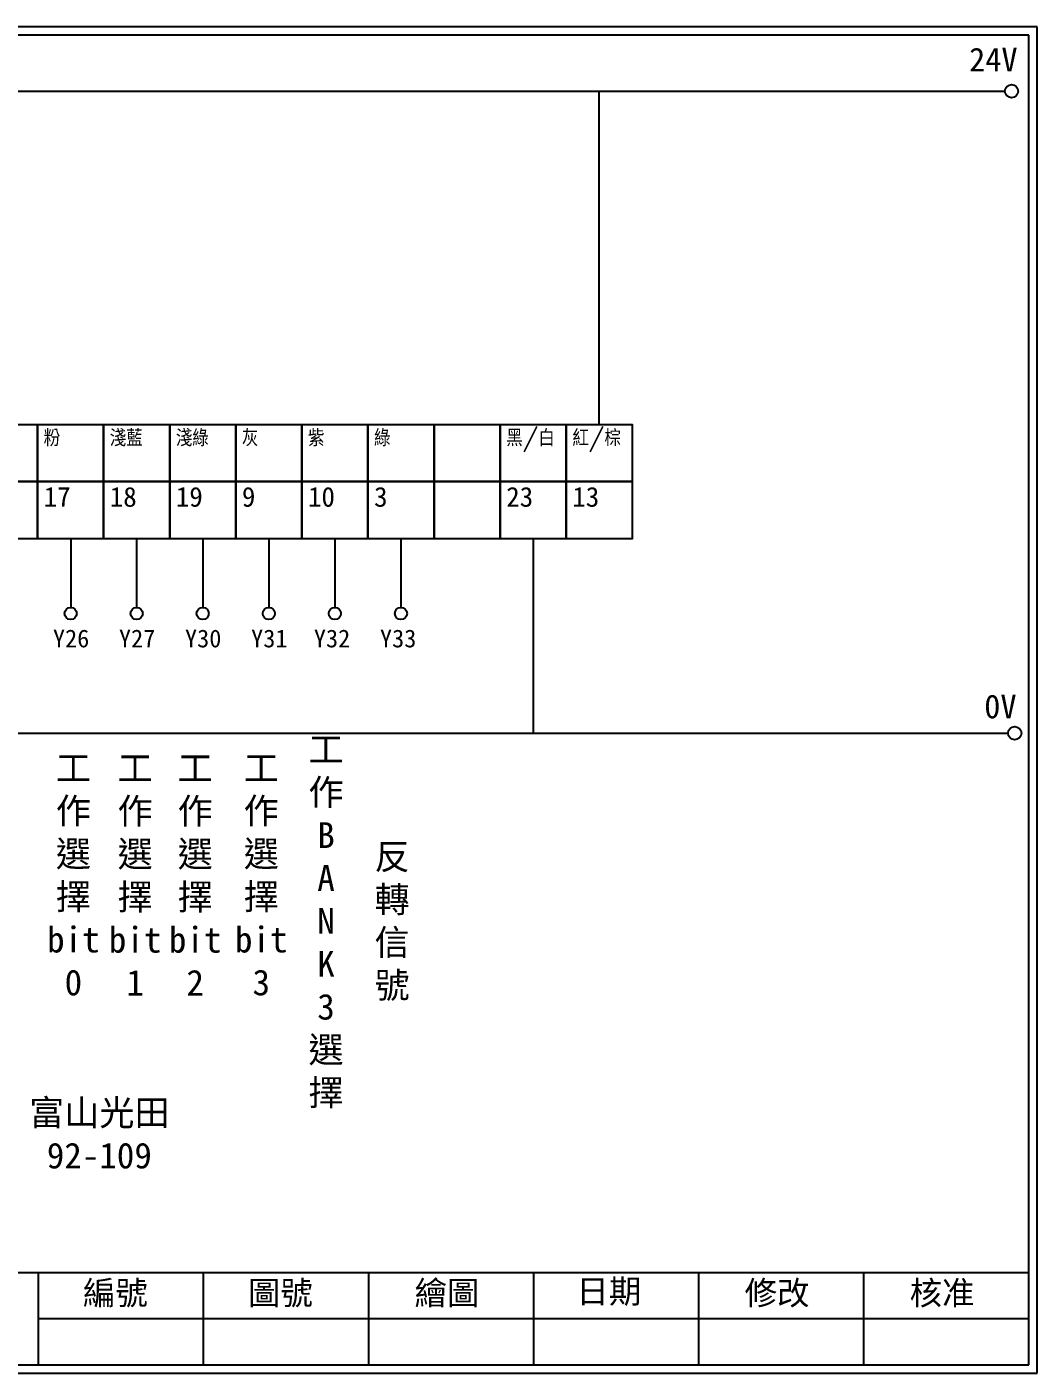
# Model space of a CAD drawing. Extents: x 926 to 1213, y -211 to -7.
# Drawn here: x 1059.7 to 1212.7, y -211.2 to -7.2 of the extents above; entities that cross this region are included whole.
import ezdxf

# ---------------------------------------------------------------- set-up
doc = ezdxf.new("R2010")
doc.units = 0
doc.layers.get('0').update_dxf_attribs({"linetype": 'CONTINUOUS'})
doc.layers.add('圖框層', color=7, linetype='CONTINUOUS')
doc.layers.add('標尺寸層', color=3, linetype='CONTINUOUS')
doc.styles.add('CNS', font='romanc.shx', dxfattribs={"bigfont": 'chineset.shx'})
doc.styles.add('STSL', font='kaiu.ttf')

msp = doc.modelspace()

# ---------------------------------------------------------------- linework, layer by layer
for p, q in [((1146.41, -67.49), (1146.41, -16.99)), ((1066.35, -84.81), (1066.35, -95.22)), ((1076.34, -84.81), (1076.34, -95.22)), ((1086.35, -84.81), (1086.35, -95.22)), ((1096.36, -84.81), (1096.36, -95.22)), ((1106.37, -84.81), (1106.37, -95.22)), ((1116.38, -84.81), (1116.38, -95.22)), ((1136.4, -84.81), (1136.4, -114.26))]:
    msp.add_line(p, q)
for points in [[(1051.32, -67.49), (1061.33, -67.49), (1061.33, -76.15), (1051.32, -76.15)], [(1061.33, -67.49), (1071.34, -67.49), (1071.34, -76.15), (1061.33, -76.15)], [(1071.34, -67.49), (1081.35, -67.49), (1081.35, -76.15), (1071.34, -76.15)], [(1081.35, -67.49), (1091.36, -67.49), (1091.36, -76.15), (1081.35, -76.15)], [(1091.36, -67.49), (1101.37, -67.49), (1101.37, -76.15), (1091.36, -76.15)], [(1101.37, -67.49), (1111.38, -67.49), (1111.38, -76.15), (1101.37, -76.15)], [(1111.38, -67.49), (1121.39, -67.49), (1121.39, -76.15), (1111.38, -76.15)], [(1121.39, -67.49), (1131.4, -67.49), (1131.4, -76.15), (1121.39, -76.15)], [(1131.4, -67.49), (1141.41, -67.49), (1141.41, -76.15), (1131.4, -76.15)], [(1141.41, -67.49), (1151.42, -67.49), (1151.42, -76.15), (1141.41, -76.15)], [(1051.32, -76.15), (1061.33, -76.15), (1061.33, -84.81), (1051.32, -84.81)], [(1061.33, -76.15), (1071.34, -76.15), (1071.34, -84.81), (1061.33, -84.81)], [(1071.34, -76.15), (1081.35, -76.15), (1081.35, -84.81), (1071.34, -84.81)], [(1081.35, -76.15), (1091.36, -76.15), (1091.36, -84.81), (1081.35, -84.81)], [(1091.36, -76.15), (1101.37, -76.15), (1101.37, -84.81), (1091.36, -84.81)], [(1101.37, -76.15), (1111.38, -76.15), (1111.38, -84.81), (1101.37, -84.81)], [(1111.38, -76.15), (1121.39, -76.15), (1121.39, -84.81), (1111.38, -84.81)], [(1121.39, -76.15), (1131.4, -76.15), (1131.4, -84.81), (1121.39, -84.81)], [(1131.4, -76.15), (1141.41, -76.15), (1141.41, -84.81), (1131.4, -84.81)], [(1141.41, -76.15), (1151.42, -76.15), (1151.42, -84.81), (1141.41, -84.81)]]:
    msp.add_lwpolyline(points, close=True)
for centre in [(1208.88, -16.99), (1209.36, -114.26)]:
    msp.add_circle(centre, 1)
at = {"layer": '圖框層', "color": 7}
for p, q in [((1212.74, -7.25), (925.74, -7.25)), ((1212.74, -211.22), (1212.74, -7.25)), ((1211.49, -8.5), (926.99, -8.5)), ((1211.49, -209.97), (1211.49, -8.5)), ((926.99, -195.97), (1211.49, -195.97)), ((1061.49, -209.97), (1061.49, -195.97)), ((1086.49, -209.97), (1086.49, -195.97)), ((1111.49, -209.97), (1111.49, -195.97)), ((1136.49, -209.97), (1136.49, -195.97)), ((1161.49, -209.97), (1161.49, -195.97)), ((1186.49, -209.97), (1186.49, -195.97)), ((1061.49, -202.97), (1211.49, -202.97)), ((926.99, -209.97), (1211.49, -209.97)), ((925.74, -211.22), (1212.74, -211.22))]:
    msp.add_line(p, q, dxfattribs=at)
at = {"layer": '標尺寸層', "color": 7}
for p, q in [((930.28, -16.99), (1207.88, -16.99)), ((930.49, -114.26), (1208.36, -114.26))]:
    msp.add_line(p, q, dxfattribs=at)
for centre in [(1066.35, -96.14), (1076.34, -96.14), (1086.35, -96.14), (1096.36, -96.14), (1106.37, -96.14), (1116.38, -96.14)]:
    msp.add_circle(centre, 0.92, dxfattribs=at)

# ---------------------------------------------------------------- texts
at = {"width": 8.2913, "attachment_point": 1}
for s, insert, char_height in [('{\\Fromanc,chineset|c136;粉}', (1062.26, -68.29), 2.5), ('{\\Fromanc,chineset|c136;淺藍}', (1072.27, -68.29), 2.5), ('{\\Fromanc,chineset|c136;淺綠}', (1082.28, -68.29), 2.5), ('{\\Fromanc,chineset|c136;灰}', (1092.29, -68.29), 2.5), ('{\\Fromanc,chineset|c136;紫}', (1102.3, -68.29), 2.5), ('{\\Fromanc,chineset|c136;綠}', (1112.31, -68.29), 2.5), ('{\\Fromanc,chineset|c136;黑/白 }', (1132.33, -68.29), 2.5), ('{\\Fromanc,chineset|c136;紅/棕}', (1142.34, -68.29), 2.5), ('17', (1062.26, -76.95), 3), ('18', (1072.27, -76.95), 3), ('19', (1082.28, -76.95), 3), ('9', (1092.29, -76.95), 3), ('10', (1102.3, -76.95), 3), ('3', (1112.31, -76.95), 3), ('23', (1132.33, -76.95), 3), ('13', (1142.34, -76.95), 3)]:
    msp.add_mtext(s, dxfattribs=dict(at, insert=insert, char_height=char_height))
at = {"layer": '圖框層', "color": 4, "style": 'STSL'}
for s, height, p in [('24V', 3.6, (1202.44, -14)), ('Y26', 2.7, (1063.66, -101.26)), ('Y27', 2.7, (1073.66, -101.26)), ('Y30', 2.7, (1083.67, -101.26)), ('Y31', 2.7, (1093.68, -101.26)), ('Y32', 2.7, (1103.19, -101.26)), ('Y33', 2.7, (1113.2, -101.26)), ('0V', 3.6, (1204.74, -112.01)), ('編號', 3.6, (1068.21, -200.88)), ('圖號', 3.6, (1093.21, -200.88)), ('繪圖', 3.6, (1118.44, -200.88)), ('日期', 3.6, (1142.96, -200.63)), ('修改', 3.6, (1168.44, -200.88)), ('核准', 3.6, (1193.44, -200.88))]:
    msp.add_text(s, height=height, dxfattribs=at).set_placement(p)
at = {"layer": '標尺寸層', "color": 7, "char_height": 3.9, "attachment_point": 5, "style": 'CNS'}
for s, insert, width in [('{\\fDFKai-SB|b0|i0|c136|p65;工作\\PB\\PA\\PN\\PK\\P3\\P選擇}', (1105.03, -142.92), 8.6627), ('{\\fDFKai-SB|b0|i0|c136|p65;工作選擇bit\\P0}', (1066.76, -135.81), 8.6627), ('{\\fDFKai-SB|b0|i0|c136|p65;工作選擇bit\\P1}', (1076.11, -135.81), 8.6627), ('{\\fDFKai-SB|b0|i0|c136|p65;工作選擇bit\\P2}', (1085.21, -135.81), 8.6627), ('{\\fDFKai-SB|b0|i0|c136|p65;工作選擇bit\\P3}', (1095.22, -135.81), 8.6627), ('{\\fDFKai-SB|b0|i0|c136|p65;反轉信號}', (1115.04, -142.92), 8.6627), ('{\\fDFKai-SB|b0|i0|c136|p65;富山光田92-109}', (1070.69, -175.04), 27.7582)]:
    msp.add_mtext(s, dxfattribs=dict(at, insert=insert, width=width))

doc.saveas('drawing.dxf')
